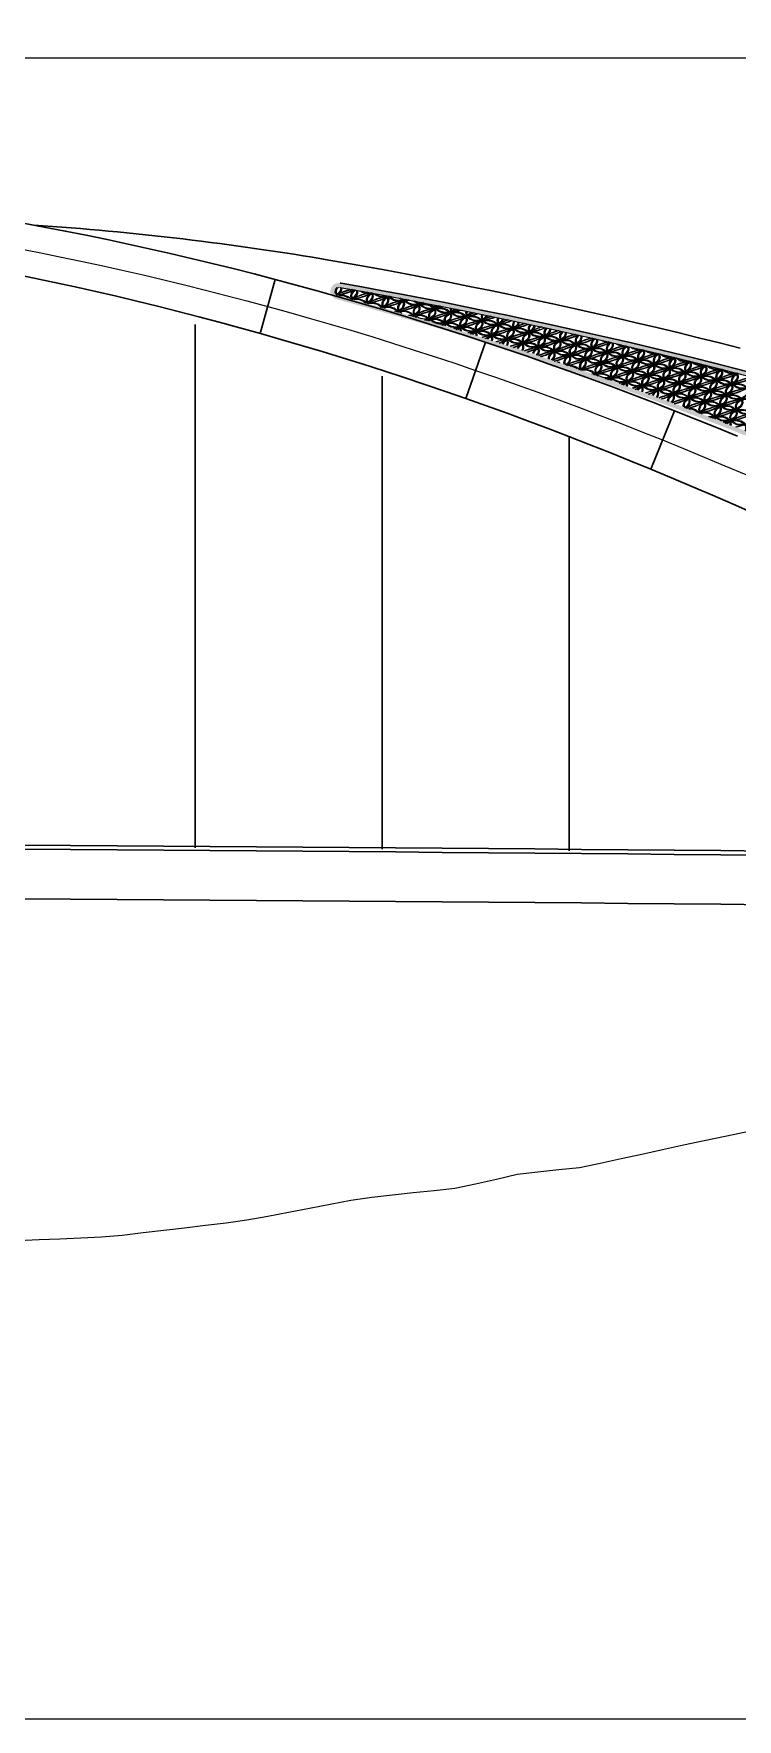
# Model space of a CAD drawing. Extents: x 1767995 to 4174245, y 542814 to 862564.
# Drawn here: x 4014073 to 4047925, y 542814 to 623919 of the extents above; entities that cross this region are included whole.
import ezdxf

# ---------------------------------------------------------------- set-up
doc = ezdxf.new("R2010")
doc.units = 0
doc.header["$LTSCALE"] = 3500
doc.layers.get('Defpoints').update_dxf_attribs({"color": 8})
for name, color, linetype, lineweight in [('1粗实线', 1, 'Continuous', 30), ('5文本', 7, 'Continuous', 15), ('文字', 7, 'Continuous', 15), ('标注', 3, 'Continuous', 18), ('桥 构造粗实', 1, 'Continuous', 30), ('细实线', 7, 'Continuous', 15)]:
    doc.layers.add(name, color=color, linetype=linetype, lineweight=lineweight)

# ---------------------------------------------------------------- blocks, each defined once
blk = doc.blocks.new('2121212')
at = {"color": 8}
for centre, major_axis, start_param, end_param in [((-58515, 27507), (550, 0), 2.556749, 3.335627), ((-58515, 27507), (500, 0), 2.413742, 3.584551), ((-59267, 27699), (-500, 0), 8.365681, 9.492222), ((-59267, 27699), (-550, 0), 8.388258, 9.462473), ((-57830, 26479), (-1697, 0), -1.321199, -0.835323), ((-57478, 25950), (2505, 0), 1.872097, 2.208061), ((-59553, 29065), (-2505, 0), 1.806196, 2.165188), ((-59200, 28536), (1697, 0), -1.433605, -0.894352), ((-57763, 27316), (550, 0), 2.283598, 3.542037), ((-58515, 27507), (500, 0), 5.091725, 6.522541), ((-57763, 27316), (500, 0), 2.212203, 3.64517), ((-58515, 27507), (550, 0), 5.184298, 6.474693), ((-58789, 26981), (-550, 0), 3.680039, 5.005497), ((-58789, 26981), (-500, 0), 3.822862, 4.862644), ((-58037, 26789), (550, 0), 0.480125, 1.912226), ((-57078, 26287), (1697, 0), 1.707987, 2.30627), ((-56726, 25758), (-2505, 0), -1.335396, -0.933532), ((-58449, 28344), (-1697, 0), 1.707987, 2.30627), ((-58801, 28873), (-2505, 0), 1.806196, 2.208061), ((-58037, 26789), (500, 0), 0.606292, 1.787845), ((-57490, 27842), (-550, 0), 7.101303, 8.096382), ((-57490, 27842), (-500, 0), 7.338022, 7.858496), ((-57012, 27124), (550, 0), 2.103013, 3.596227), ((-57763, 27316), (500, 0), 5.031651, 6.704781), ((-57763, 27316), (550, 0), 5.133431, 6.633643), ((-57012, 27124), (500, 0), 1.997828, 3.715038), ((-57285, 26598), (-550, 0), 3.551797, 5.10974), ((-56326, 26096), (1697, 0), 1.707987, 2.30627), ((-55974, 25567), (-2505, 0), -1.335396, -0.933532), ((-57697, 28153), (-1697, 0), 1.707987, 2.30627), ((-58049, 28682), (2505, 0), -1.335396, -0.933532), ((-57285, 26598), (-500, 0), 3.659125, 5.002412), ((-56738, 27650), (-550, 0), 6.864864, 8.326592), ((-56738, 27650), (-500, 0), 6.983993, 8.207582), ((-57012, 27124), (500, 0), 4.946498, 6.911777), ((-56260, 26933), (-550, 0), 5.035766, 6.81153), ((-57012, 27124), (550, 0), 5.065309, 6.806254), ((-56260, 26933), (-500, 0), 4.860646, 6.953593), ((-56533, 26406), (550, 0), 0.332044, 2.033426), ((-56533, 26406), (500, 0), 0.423875, 1.940594), ((-55575, 25904), (-1697, 0), -1.433605, -0.835323), ((-55222, 25375), (2505, 0), 1.806196, 2.208061), ((-56945, 27961), (1697, 0), -1.433605, -0.835323), ((-57297, 28490), (-2505, 0), 1.806196, 2.208061), ((-55986, 27459), (550, 0), 3.542762, 5.357469), ((-55986, 27459), (500, 0), 3.623376, 5.27745), ((-56260, 26933), (-500, 0), 7.975879, 10.32489), ((-56260, 26933), (-550, 0), 8.119895, 10.14977), ((-55508, 26741), (550, 0), 1.598598, 3.771159), ((-55508, 26741), (500, 0), 4.674996, 10.248643), ((-54823, 25713), (-1697, 0), -1.433605, -0.835323), ((-54471, 25184), (2505, 0), 1.806196, 2.208061), ((-56193, 27770), (-1697, 0), 1.707987, 2.30627), ((-56546, 28298), (-2505, 0), 1.806196, 2.208061), ((-55234, 27267), (-550, 0), 6.531644, 8.642942), ((-55234, 27267), (-500, 0), 6.589227, 8.585358), ((-54549, 26239), (1697, 0), 2.269243, 2.30627), ((-54197, 25710), (2505, 0), 2.181207, 2.208061), ((-56272, 28825), (2505, 0), -1.335396, -1.293598), ((-55920, 28296), (1697, 0), -1.433605, -1.361232), ((-55508, 26741), (550, 0), 4.868221, 7.292802), ((-54756, 26550), (-550, 0), 7.856171, 13.340006), ((-54756, 26550), (-500, 0), 3.141593, 9.424778), ((-54483, 27076), (-550, 0), 6.398712, 8.767277), ((-54483, 27076), (-500, 0), 6.439252, 8.726362), ((-53798, 26047), (-1697, 0), -0.920359, -0.835323), ((-53445, 25518), (-2505, 0), -0.995034, -0.933532), ((-55520, 28633), (2505, 0), -1.335396, -1.245182), ((-55168, 28104), (1697, 0), -1.433605, -1.283367), ((-53731, 26884), (-550, 0), 6.278325, 8.879342), ((-53731, 26884), (500, 0), 3.164223, 5.710198), ((-53046, 25856), (-1697, 0), -0.966659, -0.835323), ((-52693, 25327), (2505, 0), 2.113344, 2.208061), ((-54768, 28442), (-2505, 0), 1.806196, 1.938711), ((-54416, 27913), (-1697, 0), 1.707987, 1.923163), ((-55848, 25378), (1697, 0), 1.707987, 1.71295), ((-55496, 24849), (-2505, 0), -1.335396, -1.332502), ((-57219, 27435), (1697, 0), -0.838101, -0.835323), ((-57571, 27964), (-2505, 0), 2.206077, 2.208061), ((-55782, 26215), (550, 0), 0.248586, 2.106396), ((-55782, 26215), (500, 0), 0.326346, 2.028715), ((-55096, 25186), (-1697, 0), -1.433605, -1.38995), ((-54744, 24658), (-2505, 0), -1.335396, -1.309451), ((-56819, 27772), (-2505, 0), 2.189797, 2.208061), ((-56467, 27243), (1697, 0), -0.860939, -0.835323), ((-55030, 26023), (550, 0), 0.16044, 2.183555), ((-55030, 26023), (500, 0), 0.225325, 2.11945), ((-54071, 25521), (1697, 0), 1.707987, 2.30627), ((-53719, 24992), (-2505, 0), -1.335396, -0.933532), ((-55442, 27578), (-1697, 0), 1.707987, 2.30627), ((-55794, 28107), (-2505, 0), 1.806196, 2.208061), ((-54345, 24995), (-1697, 0), -1.433605, -1.349444), ((-53992, 24466), (2505, 0), 1.806196, 1.856993), ((-56067, 27581), (-2505, 0), 2.171515, 2.208061), ((-55715, 27052), (-1697, 0), 2.254973, 2.30627), ((-54278, 25832), (-550, 0), 3.2078, 5.406299), ((-54278, 25832), (-500, 0), 3.259495, 5.354604), ((-54005, 26358), (-550, 0), 3.141593, 9.424778), ((-54005, 26358), (-500, 0), 3.141593, 9.424778), ((-53319, 25329), (-1697, 0), -1.433605, -0.835323), ((-52967, 24801), (-2505, 0), -1.335396, -0.933532), ((-54690, 27387), (1697, 0), -1.433605, -0.835323), ((-55042, 27915), (2505, 0), -1.335396, -0.933532), ((-53593, 24803), (1697, 0), 1.707987, 1.835348), ((-53241, 24274), (2505, 0), 1.806196, 1.884338), ((-55316, 27389), (2505, 0), -0.9914, -0.933532), ((-54963, 26860), (1697, 0), -0.916708, -0.835323), ((-53526, 25640), (-550, 0), 9.390231, 11.779378), ((-53526, 25640), (-500, 0), 3.147155, 5.45572), ((-52568, 25138), (-1697, 0), -1.433605, -0.835323), ((-52215, 24609), (2505, 0), 1.806196, 2.208061), ((-53938, 27195), (1697, 0), -1.433605, -0.835323), ((-54290, 27724), (-2505, 0), 1.806196, 2.208061), ((-52979, 26693), (-550, 0), 6.167075, 8.982134), ((-52979, 26693), (500, 0), 3.041794, 5.82442), ((-52294, 25664), (1697, 0), 2.129639, 2.30627), ((-51942, 25135), (2505, 0), 2.081162, 2.208061), ((-54017, 28250), (-2505, 0), 1.806196, 1.975877), ((-53664, 27721), (-1697, 0), 1.707987, 1.978309), ((-51816, 24946), (1697, 0), 1.707987, 2.30627), ((-51464, 24418), (-2505, 0), -1.335396, -0.933532), ((-53186, 27004), (-1697, 0), 1.707987, 2.30627), ((-53539, 27532), (-2505, 0), 1.806196, 2.208061), ((-52227, 26501), (-550, 0), 6.063159, 9.07756), ((-52227, 26501), (-500, 0), 6.069468, 9.071673), ((-51542, 25473), (1697, 0), 2.085386, 2.30627), ((-51190, 24944), (-2505, 0), -1.091558, -0.933532), ((-53265, 28059), (2505, 0), -1.335396, -1.132471), ((-52913, 27530), (1697, 0), -1.433605, -1.114949), ((-51749, 25783), (-550, 0), 3.141593, 9.424778), ((-51749, 25783), (-500, 0), 3.141593, 9.424778), ((-51476, 26310), (550, 0), 2.825516, 6.024157), ((-51476, 26310), (500, 0), 2.822209, 6.027098), ((-50790, 25281), (1697, 0), 2.04222, 2.30627), ((-50438, 24752), (-2505, 0), -1.121571, -0.933532), ((-52513, 27867), (-2505, 0), 1.806196, 2.039014), ((-52161, 27338), (-1697, 0), 1.707987, 2.069497), ((-50724, 26118), (550, 0), 2.735352, 6.105894), ((-50724, 26118), (500, 0), 2.723507, 6.117608), ((-50039, 25090), (-1697, 0), -1.141387, -0.835323), ((-49686, 24561), (2505, 0), 1.991193, 2.208061), ((-51761, 27676), (2505, 0), -1.335396, -1.075621), ((-51409, 27147), (-1697, 0), 1.707987, 2.107763), ((-49972, 25927), (-550, 0), 5.791497, 9.324576), ((-49972, 25927), (-500, 0), 5.771406, 9.344784), ((-49287, 24898), (1697, 0), 1.959932, 2.30627), ((-48935, 24369), (-2505, 0), -1.177756, -0.933532), ((-51010, 27484), (2505, 0), -1.335396, -1.051277), ((-50657, 26955), (-1697, 0), 1.707987, 2.142072), ((-52841, 24612), (-1697, 0), -1.433605, -1.262517), ((-52489, 24083), (-2505, 0), -1.335396, -1.228888), ((-54564, 27198), (-2505, 0), 2.12687, 2.208061), ((-54212, 26669), (-1697, 0), 2.191832, 2.30627), ((-52775, 25449), (-550, 0), 9.285383, 11.873103), ((-52775, 25449), (500, 0), 6.172834, 8.702617), ((-52089, 24420), (-1697, 0), -1.433605, -1.21792), ((-51737, 23891), (2505, 0), 1.806196, 1.942085), ((-53812, 27006), (-2505, 0), 2.101501, 2.208061), ((-53460, 26477), (-1697, 0), 2.155697, 2.30627), ((-52023, 25257), (-550, 0), 9.176048, 11.971191), ((-52023, 25257), (-500, 0), 9.194261, 11.953555), ((-51064, 24755), (-1697, 0), -1.433605, -0.835323), ((-50712, 24226), (2505, 0), 1.806196, 2.208061), ((-52434, 26812), (1697, 0), -1.433605, -0.835323), ((-52787, 27341), (2505, 0), -1.335396, -0.933532), ((-51338, 24229), (1697, 0), 1.707987, 1.970637), ((-50985, 23700), (-2505, 0), -1.335396, -1.167893), ((-53060, 26815), (2505, 0), -1.068522, -0.933532), ((-52708, 26286), (-1697, 0), 2.115102, 2.30627), ((-51271, 25066), (550, 0), 5.917999, 8.9348), ((-51271, 25066), (500, 0), 5.924347, 8.927878), ((-50312, 24563), (-1697, 0), -1.433605, -0.835323), ((-49960, 24035), (2505, 0), 1.806196, 2.208061), ((-51683, 26620), (-1697, 0), 1.707987, 2.30627), ((-52035, 27149), (-2505, 0), 1.806196, 2.208061), ((-50586, 24037), (1697, 0), 1.707987, 2.01795), ((-50234, 23508), (-2505, 0), -1.335396, -1.13559), ((-52309, 26623), (2505, 0), -1.099552, -0.933532), ((-51956, 26094), (1697, 0), -1.071284, -0.835323), ((-50519, 24874), (550, 0), 5.793322, 9.048407), ((-50519, 24874), (500, 0), 5.787951, 9.053634), ((-49561, 24372), (1697, 0), 1.707987, 2.30627), ((-49208, 23843), (-2505, 0), -1.335396, -0.933532), ((-50931, 26429), (-1697, 0), 1.707987, 2.30627), ((-51283, 26958), (-2505, 0), 1.806196, 2.208061), ((-49494, 25209), (-550, 0), 3.141593, 9.424778), ((-49494, 25209), (-500, 0), 3.141593, 9.424778), ((-48809, 24180), (1697, 0), 1.707987, 2.30627), ((-48457, 23651), (-2505, 0), -1.335396, -0.933532), ((-50179, 26237), (-1697, 0), 1.707987, 2.30627), ((-50531, 26766), (2505, 0), -1.335396, -0.933532), ((-49220, 25735), (550, 0), 2.568809, 6.255835), ((-49220, 25735), (500, 0), 2.540631, 6.284407), ((-48535, 24707), (-1697, 0), -1.220079, -0.835323), ((-48183, 24178), (-2505, 0), -1.20331, -0.933532), ((-50258, 27292), (-2505, 0), 1.806196, 2.111901), ((-49906, 26764), (-1697, 0), 1.707987, 2.172433), ((-48742, 25017), (-550, 0), 3.141593, 9.424778), ((-48742, 25017), (-500, 0), 3.141593, 9.424778), ((-48057, 23989), (-1697, 0), -1.433605, -0.835323), ((-47705, 23460), (-2505, 0), -1.335396, -0.933532), ((-49427, 26046), (1697, 0), -1.433605, -0.835323), ((-49780, 26575), (2505, 0), -1.335396, -0.933532), ((-48469, 25544), (550, 0), 2.492601, 6.323851), ((-48469, 25544), (500, 0), 2.455867, 6.360055), ((-47783, 24515), (-1697, 0), -1.256938, -0.835323), ((-47431, 23986), (-2505, 0), -1.227392, -0.933532), ((-49506, 27101), (-2505, 0), 1.806196, 2.13112), ((-49154, 26572), (-1697, 0), 1.707987, 2.199272), ((-47991, 24826), (-550, 0), 3.141593, 9.424778), ((-47991, 24826), (-500, 0), 3.141593, 9.424778), ((-47717, 25352), (-550, 0), 5.563705, 9.527729), ((-47717, 25352), (500, 0), 2.37761, 6.43038), ((-47032, 24323), (1697, 0), 1.849522, 2.30627), ((-46679, 23795), (-2505, 0), -1.249907, -0.933532), ((-48754, 26909), (2505, 0), -1.335396, -0.993252), ((-48402, 26381), (-1697, 0), 1.707987, 2.223261), ((-46965, 25160), (-550, 0), 5.497349, 9.586055), ((-46965, 25160), (-500, 0), 5.445073, 9.6384), ((-46280, 24132), (1697, 0), 1.816308, 2.30627), ((-45928, 23603), (-2505, 0), -1.27076, -0.933532), ((-48003, 26718), (-2505, 0), 1.806196, 2.163689), ((-47650, 26189), (1697, 0), -1.433605, -0.896983), ((-46692, 25687), (550, 0), 4.304927, 4.496647), ((-46213, 24969), (550, 0), 2.293645, 6.498746), ((-46213, 24969), (500, 0), 2.233585, 6.559281), ((-45940, 25495), (-550, 0), 7.208068, 7.86949), ((-49834, 23846), (-1697, 0), -1.433605, -1.075813), ((-49482, 23317), (2505, 0), 1.806196, 2.038964), ((-51557, 26432), (-2505, 0), 2.008644, 2.208061), ((-51205, 25903), (-1697, 0), 2.021621, 2.30627), ((-49768, 24683), (550, 0), 5.661037, 9.169778), ((-49768, 24683), (500, 0), 5.64298, 9.188132), ((-49082, 23654), (-1697, 0), -1.433605, -1.025665), ((-48730, 23125), (2505, 0), 1.806196, 2.073852), ((-50805, 26240), (2505, 0), -1.169764, -0.933532), ((-50453, 25711), (-1697, 0), 1.967458, 2.30627), ((-49016, 24491), (-550, 0), 8.660458, 12.443021), ((-49016, 24491), (-500, 0), 8.627152, 12.476401), ((-48331, 23463), (1697, 0), 1.707987, 2.166502), ((-47978, 22934), (-2505, 0), -1.335396, -1.032257), ((-50053, 26048), (-2505, 0), 1.931615, 2.208061), ((-49701, 25520), (1697, 0), -1.234533, -0.835323), ((-48264, 24300), (550, 0), 5.357924, 9.450635), ((-48264, 24300), (500, 0), 5.305915, 9.502082), ((-47579, 23271), (-1697, 0), -1.433605, -0.923977), ((-47227, 22742), (-2505, 0), -1.335396, -0.996227), ((-49302, 25857), (-2505, 0), 1.888297, 2.208061), ((-48949, 25328), (-1697, 0), 1.840471, 2.30627), ((-47305, 23797), (1697, 0), 1.707987, 2.30627), ((-46953, 23268), (2505, 0), 1.806196, 2.208061), ((-48676, 25854), (-1697, 0), 1.707987, 2.30627), ((-49028, 26383), (-2505, 0), 1.806196, 2.208061), ((-47512, 24108), (-550, 0), 8.317059, 12.764652), ((-47512, 24108), (-500, 0), 8.238808, 12.843023), ((-47239, 24634), (-550, 0), 3.141593, 9.424778), ((-46554, 23606), (-1697, 0), -1.433605, -0.835323), ((-46201, 23077), (-2505, 0), -1.335396, -0.933532), ((-47924, 25663), (-1697, 0), 1.707987, 2.30627), ((-48276, 26192), (2505, 0), -1.335396, -0.933532), ((-46761, 23917), (-550, 0), 8.097082, 12.97647), ((-46487, 24443), (-550, 0), 3.141593, 9.424778), ((-46487, 24443), (-500, 0), 3.141593, 9.424778), ((-45802, 23414), (-1697, 0), -1.433605, -0.835323), ((-45450, 22885), (-2505, 0), -1.335396, -0.933532), ((-47172, 25471), (1697, 0), -1.433605, -0.835323), ((-47524, 26000), (-2505, 0), 1.806196, 2.208061), ((-45528, 23940), (-1697, 0), -1.356063, -0.835323), ((-45176, 23412), (2505, 0), 1.851844, 2.208061), ((-47251, 26526), (-2505, 0), 1.806196, 2.177271), ((-46899, 25998), (-1697, 0), 1.707987, 2.263486), ((-45050, 23223), (1697, 0), 1.707987, 2.30627), ((-44698, 22694), (2505, 0), 1.806196, 2.208061), ((-46420, 25280), (1697, 0), -1.433605, -0.835323), ((-46773, 25809), (-2505, 0), 1.806196, 2.208061), ((-45462, 24777), (-550, 0), 5.377566, 9.68939), ((-45462, 24777), (-500, 0), 5.30974, 9.757215), ((-44776, 23749), (1697, 0), 1.758202, 2.30627), ((-44424, 23220), (-2505, 0), -1.306164, -0.933532), ((-46499, 26335), (2505, 0), -1.335396, -0.952967), ((-46147, 25806), (-1697, 0), 1.707987, 2.279279), ((-45188, 25304), (550, 0), 3.944673, 4.839097), ((-44984, 24060), (-550, 0), 3.141593, 9.424778), ((-44984, 24060), (-500, 0), 3.141593, 9.424778), ((-45188, 25304), (500, 0), 4.263908, 4.519862), ((-44710, 24586), (550, 0), 2.185272, 6.59019), ((-44710, 24586), (500, 0), 2.109262, 6.665691), ((-44025, 23557), (1697, 0), 1.73367, 2.30627), ((-43672, 23029), (-2505, 0), -1.3206, -0.933532), ((-45747, 26143), (-2505, 0), 1.806196, 2.198323), ((-45395, 25614), (1697, 0), -1.433605, -0.84885), ((-44436, 25112), (550, 0), 3.856589, 4.916708), ((-44436, 25112), (500, 0), 4.065946, 4.707259), ((-43958, 24394), (550, 0), 2.140347, 6.627563), ((-43958, 24394), (500, 0), 2.057378, 6.710526), ((-43273, 23366), (-1697, 0), -1.429379, -0.835323), ((-42921, 22837), (-2505, 0), -1.332984, -0.933532), ((-44643, 25423), (1697, 0), -1.433605, -0.837512), ((-44996, 25952), (-2505, 0), 1.806196, 2.206486), ((-43685, 24921), (550, 0), 3.792937, 4.974678), ((-43685, 24921), (-500, 0), 7.10501, 7.945628), ((-43206, 24203), (550, 0), 2.101069, 6.659514), ((-43206, 24203), (500, 0), 2.011659, 6.749545), ((-42521, 23174), (-1697, 0), -1.433605, -0.835323), ((-42169, 22645), (2505, 0), 1.806196, 2.208061), ((-43892, 25231), (-1697, 0), 1.707987, 2.30627), ((-44244, 25760), (-2505, 0), 1.806196, 2.208061), ((-42933, 24729), (-550, 0), 6.884238, 8.160178), ((-42933, 24729), (-500, 0), 7.034698, 8.011164), ((-42455, 24011), (-550, 0), 5.209449, 9.825923), ((-42455, 24011), (-500, 0), 5.114361, 9.921011), ((-42181, 24538), (-550, 0), 6.844808, 8.190564), ((-48538, 23773), (-550, 0), 4.123518, 4.398609), ((-46827, 23079), (1697, 0), 1.707987, 2.270973), ((-46475, 22551), (2505, 0), 1.806196, 2.183062), ((-48550, 25665), (2505, 0), -1.301394, -0.933532), ((-48198, 25137), (-1697, 0), 1.764172, 2.30627), ((-47786, 23582), (550, 0), 0.5412, 1.689152), ((-47786, 23582), (500, 0), 0.723865, 1.505848), ((-46761, 23917), (-500, 0), 7.968735, 13.104817), ((-47034, 23390), (550, 0), 0.289587, 1.932055), ((-46075, 22888), (1697, 0), 1.707987, 2.30627), ((-45723, 22359), (-2505, 0), -1.335396, -0.933532), ((-47446, 24945), (-1697, 0), 1.707987, 2.30627), ((-47798, 25474), (2505, 0), -1.335396, -0.933532), ((-47034, 23390), (500, 0), 0.388616, 1.834131), ((-46349, 22362), (-1697, 0), -1.433605, -1.417969), ((-46009, 23725), (-550, 0), 7.767637, 13.291081), ((-45997, 21833), (-2505, 0), -1.335396, -1.326033), ((-48072, 24948), (-2505, 0), 2.201242, 2.208061), ((-47719, 24419), (-1697, 0), 2.296631, 2.30627), ((-46283, 23199), (-550, 0), 3.217392, 5.274955), ((-46283, 23199), (500, 0), 0.13719, 2.071972), ((-46009, 23725), (-500, 0), 3.141593, 9.424778), ((-45324, 22696), (-1697, 0), -1.433605, -0.835323), ((-44971, 22168), (-2505, 0), -1.335396, -0.933532), ((-46694, 24754), (1697, 0), -1.433605, -0.835323), ((-47046, 25282), (-2505, 0), 1.806196, 2.208061), ((-44572, 22505), (-1697, 0), -1.433605, -0.835323), ((-44220, 21976), (-2505, 0), -1.335396, -0.933532), ((-45942, 24562), (-1697, 0), 1.707987, 2.30627), ((-46295, 25091), (2505, 0), -1.335396, -0.933532), ((-44298, 23031), (1697, 0), 1.707987, 2.30627), ((-43946, 22502), (-2505, 0), -1.335396, -0.933532), ((-45669, 25088), (-1697, 0), 1.707987, 2.30627), ((-46021, 25617), (2505, 0), -1.335396, -0.933532), ((-44505, 23342), (-550, 0), 3.141593, 9.424778), ((-44505, 23342), (-500, 0), 3.141593, 9.424778), ((-44232, 23868), (-550, 0), 3.141593, 9.424778), ((-44232, 23868), (-500, 0), 3.141593, 9.424778), ((-43547, 22840), (1697, 0), 1.707987, 2.30627), ((-43194, 22311), (-2505, 0), -1.335396, -0.933532), ((-44917, 24897), (-1697, 0), 1.707987, 2.30627), ((-45269, 25426), (2505, 0), -1.335396, -0.933532), ((-43480, 23677), (-550, 0), 3.141593, 9.424778), ((-43480, 23677), (-500, 0), 3.141593, 9.424778), ((-42795, 22648), (-1697, 0), -1.433605, -0.835323), ((-42443, 22119), (2505, 0), 1.806196, 2.208061), ((-44165, 24705), (1697, 0), -1.433605, -0.835323), ((-44517, 25234), (-2505, 0), 1.806196, 2.208061), ((-42043, 22457), (1697, 0), 1.707987, 2.30627), ((-41691, 21928), (-2505, 0), -1.335396, -0.933532), ((-43413, 24514), (-1697, 0), 1.707987, 2.30627), ((-43766, 25042), (-2505, 0), 1.806196, 2.208061), ((-41769, 22983), (1697, 0), 1.707987, 2.30627), ((-41417, 22454), (2505, 0), 1.806196, 2.208061), ((-43140, 25040), (1697, 0), -1.433605, -0.835323), ((-43492, 25569), (2505, 0), -1.335396, -0.933532), ((-42181, 24538), (-500, 0), 6.982618, 8.052754), ((-41976, 23294), (-550, 0), 3.141593, 9.424778), ((-41976, 23294), (-500, 0), 3.141593, 9.424778), ((-41703, 23820), (-550, 0), 5.184059, 9.842218), ((-41703, 23820), (-500, 0), 5.083473, 9.941944), ((-41018, 22791), (1697, 0), 1.707987, 2.30627), ((-40665, 22262), (-2505, 0), -1.335396, -0.933532), ((-42388, 24848), (-1697, 0), 1.707987, 2.30627), ((-42740, 25377), (-2505, 0), 1.806196, 2.208061), ((-41429, 24346), (-550, 0), 6.815538, 8.210139), ((-41429, 24346), (500, 0), 3.80285, 4.938885), ((-40951, 23628), (-550, 0), 5.167467, 9.851739), ((-40951, 23628), (500, 0), 1.922708, 6.813197), ((-40266, 22600), (1697, 0), 1.707987, 2.30627), ((-39914, 22071), (-2505, 0), -1.335396, -0.933532), ((-41636, 24657), (-1697, 0), 1.707987, 2.30627), ((-41989, 25186), (-2505, 0), 1.806196, 2.208061), ((-40678, 24154), (-550, 0), 6.79787, 8.221233), ((-40678, 24154), (-500, 0), 6.922384, 8.096538), ((-40199, 23437), (-550, 0), 5.158003, 9.854238), ((-40199, 23437), (-500, 0), 5.05385, 9.959074), ((-39514, 22408), (1697, 0), 1.707987, 2.30627), ((-39162, 21879), (-2505, 0), -1.335396, -0.933532), ((-40885, 24465), (-1697, 0), 1.707987, 2.30627), ((-41237, 24994), (2505, 0), -1.335396, -0.933532), ((-39926, 23963), (550, 0), 3.646505, 5.08278), ((-39926, 23963), (500, 0), 3.769679, 4.960516), ((-39448, 23245), (550, 0), 2.014124, 6.706825), ((-39448, 23245), (500, 0), 1.910644, 6.810305), ((-45597, 22170), (1697, 0), 1.707987, 1.813106), ((-45245, 21641), (-2505, 0), -1.335396, -1.270593), ((-47320, 24756), (2505, 0), -0.982777, -0.933532), ((-46968, 24227), (-1697, 0), 2.236561, 2.30627), ((-45531, 23007), (-550, 0), 9.301547, 11.747007), ((-45531, 23007), (-500, 0), 9.338345, 11.709885), ((-44846, 21979), (1697, 0), 1.707987, 1.895666), ((-44493, 21450), (-2505, 0), -1.335396, -1.21701), ((-46568, 24565), (-2505, 0), 2.113988, 2.208061), ((-46216, 24036), (1697, 0), -0.968877, -0.835323), ((-44779, 22816), (550, 0), 5.967408, 8.787893), ((-44779, 22816), (500, 0), 5.984095, 8.771392), ((-43820, 22313), (1697, 0), 1.707987, 2.30627), ((-43468, 21785), (-2505, 0), -1.335396, -0.933532), ((-45191, 24370), (-1697, 0), 1.707987, 2.30627), ((-45543, 24899), (2505, 0), -1.335396, -0.933532), ((-44094, 21787), (-1697, 0), -1.433605, -1.167115), ((-43742, 21258), (-2505, 0), -1.335396, -1.164387), ((-45816, 24373), (2505, 0), -1.074949, -0.933532), ((-45464, 23844), (-1697, 0), 2.104759, 2.30627), ((-44027, 22624), (-550, 0), 8.916008, 12.112313), ((-44027, 22624), (-500, 0), 8.913944, 12.114997), ((-43068, 22122), (1697, 0), 1.707987, 2.30627), ((-42716, 21593), (-2505, 0), -1.335396, -0.933532), ((-44439, 24179), (1697, 0), -1.433605, -0.835323), ((-44791, 24708), (-2505, 0), 1.806196, 2.208061), ((-43342, 21596), (1697, 0), 1.707987, 2.051358), ((-42990, 21067), (-2505, 0), -1.335396, -1.111832), ((-45065, 24182), (2505, 0), -1.126497, -0.933532), ((-44712, 23653), (-1697, 0), 2.029991, 2.30627), ((-43275, 22433), (550, 0), 5.570918, 9.163661), ((-43275, 22433), (500, 0), 5.54806, 9.186056), ((-42317, 21930), (-1697, 0), -1.433605, -0.835323), ((-41964, 21401), (2505, 0), 1.806196, 2.208061), ((-43687, 23987), (-1697, 0), 1.707987, 2.30627), ((-44039, 24516), (-2505, 0), 1.806196, 2.208061), ((-42250, 22767), (-550, 0), 3.141593, 9.424778), ((-42250, 22767), (-500, 0), 3.141593, 9.424778), ((-41565, 21739), (1697, 0), 1.707987, 2.30627), ((-41213, 21210), (2505, 0), 1.806196, 2.208061), ((-42935, 23796), (-1697, 0), 1.707987, 2.30627), ((-43288, 24325), (-2505, 0), 1.806196, 2.208061), ((-41291, 22265), (1697, 0), 1.707987, 2.30627), ((-40939, 21736), (-2505, 0), -1.335396, -0.933532), ((-42662, 24322), (1697, 0), -1.433605, -0.835323), ((-43014, 24851), (2505, 0), -1.335396, -0.933532), ((-41498, 22576), (-550, 0), 3.141593, 9.424778), ((-41498, 22576), (-500, 0), 3.141593, 9.424778), ((-40813, 21547), (1697, 0), 1.707987, 2.30627), ((-40461, 21018), (-2505, 0), -1.335396, -0.933532), ((-42184, 23604), (1697, 0), -1.433605, -0.835323), ((-42536, 24133), (2505, 0), -1.335396, -0.933532), ((-41225, 23102), (-550, 0), 3.141593, 9.424778), ((-41225, 23102), (-500, 0), 3.141593, 9.424778), ((-40540, 22073), (-1697, 0), -1.433605, -0.835323), ((-40187, 21545), (-2505, 0), -1.335396, -0.933532), ((-41910, 24131), (1697, 0), -1.433605, -0.835323), ((-42262, 24659), (2505, 0), -1.335396, -0.933532), ((-40747, 22384), (-550, 0), 3.141593, 9.424778), ((-40747, 22384), (-500, 0), 3.141593, 9.424778), ((-40473, 22910), (-550, 0), 3.141593, 9.424778), ((-39788, 21882), (1697, 0), 1.707987, 2.30627), ((-39436, 21353), (-2505, 0), -1.335396, -0.933532), ((-41158, 23939), (-1697, 0), 1.707987, 2.30627), ((-41510, 24468), (-2505, 0), 1.806196, 2.208061), ((-39721, 22719), (-550, 0), 3.141593, 9.424778), ((-39036, 21690), (1697, 0), 1.707987, 2.30627), ((-38684, 21162), (-2505, 0), -1.335396, -0.933532), ((-40406, 23748), (-1697, 0), 1.707987, 2.30627), ((-40759, 24276), (2505, 0), -1.335396, -0.933532), ((-38762, 22217), (1697, 0), 1.707987, 2.30627), ((-38410, 21688), (-2505, 0), -1.335396, -0.933532), ((-40133, 24274), (-1697, 0), 1.707987, 2.30627), ((-40485, 24803), (2505, 0), -1.335396, -0.933532), ((-42590, 21404), (1697, 0), 1.707987, 2.125856), ((-42238, 20875), (-2505, 0), -1.335396, -1.060173), ((-44313, 23990), (-2505, 0), 1.960339, 2.208061), ((-43961, 23461), (1697, 0), -1.192519, -0.835323), ((-42524, 22241), (550, 0), 5.350398, 9.374382), ((-42524, 22241), (500, 0), 5.303089, 9.421726), ((-41839, 21213), (1697, 0), 1.707987, 2.199973), ((-41486, 20684), (-2505, 0), -1.335396, -1.008367), ((-43561, 23798), (-2505, 0), 1.901316, 2.208061), ((-43209, 23270), (1697, 0), -1.281797, -0.835323), ((-41772, 22050), (550, 0), 5.098066, 9.61827), ((-41772, 22050), (500, 0), 5.013599, 9.703713), ((-41087, 21021), (1697, 0), 1.707987, 2.273748), ((-40735, 20492), (2505, 0), 1.806196, 2.185141), ((-42809, 23607), (-2505, 0), 1.836613, 2.208061), ((-42457, 23078), (-1697, 0), 1.757867, 2.30627), ((-42046, 21523), (550, 0), 0.43593, 1.7133), ((-41020, 21858), (-550, 0), 7.900405, 13.085817), ((-41020, 21858), (-500, 0), 7.704296, 13.281926), ((-40335, 20829), (1697, 0), 1.707987, 2.30627), ((-39983, 20301), (2505, 0), 1.806196, 2.208061), ((-41705, 22887), (1697, 0), -1.433605, -0.835323), ((-42058, 23415), (2505, 0), -1.335396, -0.933532), ((-40061, 21356), (1697, 0), 1.707987, 2.30627), ((-39709, 20827), (-2505, 0), -1.335396, -0.933532), ((-41432, 23413), (-1697, 0), 1.707987, 2.30627), ((-41784, 23942), (-2505, 0), 1.806196, 2.208061), ((-40268, 21666), (-550, 0), 3.141593, 9.424778), ((-40268, 21666), (-500, 0), 3.141593, 9.424778), ((-39995, 22193), (-550, 0), 3.141593, 9.424778), ((-39310, 21164), (1697, 0), 1.707987, 2.30627), ((-38957, 20635), (-2505, 0), -1.335396, -0.933532), ((-40680, 23221), (-1697, 0), 1.707987, 2.30627), ((-41032, 23750), (2505, 0), -1.335396, -0.933532), ((-39243, 22001), (-550, 0), 3.141593, 9.424778), ((-39243, 22001), (-500, 0), 3.141593, 9.424778), ((-42046, 21523), (500, 0), 0.588446, 1.562495), ((-41294, 21332), (-550, 0), 3.26322, 5.156631), ((-41294, 21332), (-500, 0), 3.337271, 5.08258), ((-40609, 20303), (1697, 0), 1.707987, 1.785066), ((-40256, 19774), (-2505, 0), -1.335396, -1.287945), ((-42331, 22889), (2505, 0), -0.969882, -0.933532), ((-41979, 22360), (-1697, 0), 2.254633, 2.30627), ((-40542, 21140), (-550, 0), 9.283096, 11.693377), ((-40542, 21140), (-500, 0), 9.321937, 11.654222), ((-39583, 20638), (1697, 0), 1.707987, 2.30627), ((-39231, 20109), (-2505, 0), -1.335396, -0.933532), ((-40954, 22695), (-1697, 0), 1.707987, 2.30627), ((-41306, 23224), (-2505, 0), 1.806196, 2.208061), ((-39857, 20112), (1697, 0), 1.707987, 1.89023), ((-39505, 19583), (-2505, 0), -1.335396, -1.220045), ((-41580, 22698), (2505, 0), -1.026585, -0.933532), ((-41227, 22169), (1697, 0), -0.967898, -0.835323), ((-39790, 20949), (-550, 0), 9.03785, 11.929281), ((-39790, 20949), (-500, 0), 9.050898, 11.916446), ((-39517, 21475), (-550, 0), 3.141593, 9.424778), ((-38832, 20446), (1697, 0), 1.707987, 2.30627), ((-38479, 19918), (-2505, 0), -1.335396, -0.933532), ((-40202, 22504), (-1697, 0), 1.707987, 2.30627), ((-40554, 23032), (-2505, 0), 1.806196, 2.208061), ((-39105, 19920), (-1697, 0), -1.433605, -1.153402), ((-38753, 19391), (-2505, 0), -1.335396, -1.15453)]:
    blk.add_ellipse(centre, major_axis=major_axis, ratio=0.7, start_param=start_param, end_param=end_param, dxfattribs=at)
for centre, major_axis in [((-53253, 26167), (550, 0)), ((-53253, 26167), (500, 0)), ((-52501, 25975), (550, 0)), ((-52501, 25975), (500, 0)), ((-50998, 25592), (550, 0)), ((-50998, 25592), (500, 0)), ((-50246, 25400), (550, 0)), ((-50246, 25400), (500, 0)), ((-47239, 24634), (500, 0)), ((-45735, 24251), (550, 0)), ((-45735, 24251), (500, 0)), ((-45257, 23533), (550, 0)), ((-45257, 23533), (500, 0)), ((-43754, 23150), (550, 0)), ((-43754, 23150), (500, 0)), ((-42728, 23485), (550, 0)), ((-42728, 23485), (500, 0)), ((-43002, 22959), (550, 0)), ((-43002, 22959), (500, 0)), ((-40473, 22910), (500, 0)), ((-39721, 22719), (500, 0)), ((-39995, 22193), (500, 0)), ((-39517, 21475), (500, 0))]:
    blk.add_ellipse(centre, major_axis=major_axis, ratio=0.7, dxfattribs=at)
blk = doc.blocks.new('gdfgdfg')
at = {"layer": '细实线'}
for p, q in [((332782, 25790), (333782, 26002)), ((333782, 26002), (334782, 26213)), ((329782, 25130), (330782, 25349)), ((330782, 25349), (331782, 25575)), ((331782, 25575), (332782, 25790)), ((324782, 24282), (325782, 24389)), ((325782, 24389), (326782, 24496)), ((326782, 24496), (327782, 24700)), ((327782, 24700), (328782, 24915)), ((328782, 24915), (329782, 25130)), ((320782, 23494), (321782, 23699)), ((321782, 23699), (322782, 23930)), ((322782, 23930), (323782, 24162)), ((323782, 24162), (324782, 24282)), ((313782, 22534), (314782, 22726)), ((314782, 22726), (315782, 22910)), ((315782, 22910), (316782, 23066)), ((316782, 23066), (317782, 23173)), ((317782, 23173), (318782, 23280)), ((318782, 23280), (319782, 23387)), ((319782, 23387), (320782, 23494)), ((309782, 21829), (310782, 21972)), ((310782, 21972), (311782, 22152)), ((311782, 22152), (312782, 22343)), ((312782, 22343), (313782, 22534)), ((301782, 21063), (302782, 21107)), ((302782, 21107), (303782, 21151)), ((303782, 21151), (304782, 21229)), ((304782, 21229), (305782, 21355)), ((305782, 21355), (306782, 21473)), ((306782, 21473), (307782, 21592)), ((307782, 21592), (308782, 21710)), ((308782, 21710), (309782, 21829)), ((299782, 20970), (300782, 21019)), ((300782, 21019), (301782, 21063))]:
    blk.add_line(p, q, dxfattribs=at)

msp = doc.modelspace()

# ---------------------------------------------------------------- hatches: boundary and pattern name
h = msp.add_hatch(color=8)
h.paths.add_polyline_path([(4084757, 595589.6), (4083758.6, 595994.1), (4082760.3, 596394.4), (4081761.9, 596790.6), (4080763.6, 597182.7), (4079765.3, 597570.7), (4078766.9, 597954.6), (4077768.6, 598334.4), (4076770.3, 598710.1), (4075772, 599081.6), (4074773.7, 599449.1), (4073775.4, 599812.4), (4072777.1, 600171.7), (4071778.8, 600526.8), (4070780.6, 600877.8), (4069782.3, 601224.7), (4068784, 601567.5), (4067785.8, 601906.2), (4066787.5, 602240.8), (4065789.3, 602571.3), (4064791.1, 602897.7), (4063792.8, 603220), (4062794.6, 603538.1), (4061796.4, 603852.2), (4060798.2, 604162.1), (4059800, 604468), (4058801.8, 604769.7), (4057803.6, 605067.3), (4056805.4, 605360.9), (4055807.2, 605650.3), (4054809.1, 605935.6), (4053810.9, 606216.8), (4052812.7, 606493.9), (4051814.6, 606766.8), (4050816.4, 607035.7), (4049818.3, 607300.5), (4048820.1, 607561.2), (4047822, 607817.7), (4046823.9, 608070.2), (4045825.8, 608318.5), (4044827.6, 608562.8), (4043829.5, 608802.9), (4042831.4, 609038.9), (4041833.3, 609270.9), (4040835.2, 609498.7), (4039837.2, 609722.4), (4038839.1, 609942), (4037841, 610157.5), (4036842.9, 610368.9), (4035844.8, 610576.2), (4034846.8, 610779.3), (4033848.7, 610978.4), (4032850.7, 611173.4), (4031852.6, 611364.3), (4030854.6, 611551), (4029856.5, 611733.7), (4028858.5, 611912.2), (4028815.8, 611919.7, 0.9565873), (4028643.4, 611139.3), (4028945.6, 611058.3), (4029945.6, 610783.9), (4030945.6, 610503), (4031945.6, 610215.6), (4032945.6, 609921.7), (4033945.6, 609621.4), (4034945.6, 609314.5), (4035945.6, 609001.2), (4036945.6, 608681.3), (4037945.6, 608355), (4038945.6, 608022.2), (4039945.6, 607682.9), (4040945.6, 607337.2), (4041945.6, 606984.9), (4042945.6, 606626.2), (4043945.6, 606261), (4044945.6, 605889.3), (4045945.6, 605511.1), (4046945.6, 605126.4), (4047945.6, 604735.3), (4048945.6, 604337.7), (4049945.6, 603933.6), (4050945.6, 603523), (4051945.6, 603106), (4052945.6, 602682.5), (4053945.6, 602252.5), (4054945.6, 601816), (4055945.6, 601373.1), (4056945.6, 600923.6), (4057945.6, 600467.7), (4058945.6, 600005.4), (4059945.6, 599536.5), (4060945.6, 599061.2), (4061945.6, 598579.4), (4062945.6, 598091.2), (4063945.6, 597596.4), (4064945.6, 597095.2), (4065945.6, 596587.6), (4066945.6, 596073.4), (4067945.6, 595552.8), (4068945.6, 595025.7), (4069945.6, 594492.2), (4070945.6, 593952.1), (4071945.6, 593405.6), (4072945.6, 592852.7), (4073945.6, 592293.2), (4074945.6, 591727.4), (4075945.6, 591155), (4076945.6, 590576.2), (4077945.6, 589990.9), (4078945.6, 589399.1), (4079945.6, 588800.9), (4080945.6, 588196.2), (4081945.6, 587585), (4082945.6, 586967.4), (4083945.6, 586343.3), (4084945.6, 585712.7), (4085235, 585528.3), (4106012.6, 585163, 0.7232141), (4106263.2, 585880.3), (4105724.3, 586147.3), (4104725.8, 586638.1), (4103727.3, 587124.7), (4102728.8, 587607.2), (4101730.3, 588085.6), (4100731.8, 588559.9), (4099733.3, 589030.1), (4098734.8, 589496.1), (4097736.4, 589958.1), (4096737.9, 590416), (4095739.5, 590869.7), (4094741, 591319.3), (4093742.6, 591764.8), (4092744.2, 592206.3), (4091745.7, 592643.6), (4090747.3, 593076.8), (4089748.9, 593505.8), (4088750.5, 593930.8), (4087752.1, 594351.7), (4086753.8, 594768.4), (4085755.4, 595181.1)])
h.paths.add_polyline_path([(4084681.6, 595404.4), (4085679.3, 594996.1), (4086677, 594583.7), (4087674.8, 594167.3), (4088672.5, 593746.7), (4089670.3, 593322), (4090668, 592893.1), (4091665.8, 592460.2), (4092663.6, 592023.2), (4093661.4, 591582.1), (4094659.2, 591136.8), (4095657, 590687.5), (4096654.9, 590234), (4097652.7, 589776.4), (4098650.5, 589314.8), (4099648.4, 588849), (4100646.3, 588379.1), (4101644.1, 587905.1), (4102642, 587427), (4103639.9, 586944.8), (4104637.8, 586458.4), (4105635.8, 585968), (4106153.8, 585711.3, -0.692809), (4106016.1, 585363), (4085294.9, 585727.3), (4085052.6, 585881.7), (4084051.8, 586512.7), (4083051, 587137.3), (4082050.2, 587755.4), (4081049.4, 588367.1), (4080048.6, 588972.3), (4079047.8, 589571), (4078047, 590163.2), (4077046.2, 590749), (4076045.3, 591328.3), (4075044.5, 591901.2), (4074043.6, 592467.6), (4073042.8, 593027.5), (4072041.9, 593580.9), (4071041, 594127.9), (4070040.1, 594668.4), (4069039.3, 595202.4), (4068038.4, 595730), (4067037.5, 596251), (4066036.5, 596765.7), (4065035.6, 597273.8), (4064034.7, 597775.5), (4063033.8, 598270.7), (4062032.8, 598759.4), (4061031.9, 599241.6), (4060030.9, 599717.4), (4059030, 600186.7), (4058029, 600649.5), (4057028, 601105.8), (4056027, 601555.7), (4055026.1, 601999.1), (4054025.1, 602436), (4053024.1, 602866.4), (4052023, 603290.4), (4051022, 603707.8), (4050021, 604118.8), (4049020, 604523.3), (4048018.9, 604921.4), (4047017.9, 605312.9), (4046016.8, 605698), (4045015.8, 606076.5), (4044014.7, 606448.6), (4043013.6, 606814.2), (4042012.5, 607173.4), (4041011.5, 607526), (4040010.4, 607872.1), (4039009.3, 608211.8), (4038008.2, 608545), (4037007, 608871.6), (4036005.9, 609191.8), (4035004.8, 609505.5), (4034003.7, 609812.7), (4033002.5, 610113.4), (4032001.4, 610407.7), (4031000.2, 610695.4), (4029999.1, 610976.6), (4028997.9, 611251.4), (4028695.1, 611332.5, -0.9565873), (4028781.3, 611722.7), (4028823.7, 611715.3), (4029820.9, 611536.9), (4030818.2, 611354.4), (4031815.4, 611167.7), (4032812.7, 610977), (4033810, 610782.2), (4034807.3, 610583.3), (4035804.6, 610380.3), (4036801.9, 610173.1), (4037799.2, 609961.9), (4038796.5, 609746.6), (4039793.8, 609527.1), (4040791.1, 609303.6), (4041788.4, 609076), (4042785.8, 608844.2), (4043783.1, 608608.4), (4044780.5, 608368.4), (4045777.9, 608124.4), (4046775.2, 607876.2), (4047772.6, 607623.9), (4048770, 607367.6), (4049767.4, 607107.1), (4050764.8, 606842.5), (4051762.2, 606573.8), (4052759.6, 606301), (4053757, 606024.2), (4054754.5, 605743.2), (4055751.9, 605458.1), (4056749.3, 605168.9), (4057746.8, 604875.6), (4058744.3, 604578.2), (4059741.7, 604276.6), (4060739.2, 603971), (4061736.7, 603661.3), (4062734.2, 603347.5), (4063731.7, 603029.5), (4064729.3, 602707.5), (4065726.8, 602381.3), (4066724.3, 602051.1), (4067721.9, 601716.7), (4068719.4, 601378.3), (4069717, 601035.7), (4070714.6, 600689), (4071712.1, 600338.2), (4072709.7, 599983.4), (4073707.3, 599624.4), (4074704.9, 599261.3), (4075702.6, 598894.1), (4076700.2, 598522.7), (4077697.8, 598147.3), (4078695.5, 597767.8), (4079693.1, 597384.2), (4080690.8, 596996.4), (4081688.5, 596604.6), (4082686.2, 596208.6), (4083683.9, 595808.6)], flags=16)

# ---------------------------------------------------------------- linework, layer by layer
at = {"layer": '1粗实线'}
for points in [[(3883834, 584907.6, -0.0010736), (3910820.5, 585046.5), (3910835.1, 585046.6, -0.0032499), (4053829.4, 584546.1), (4053859.7, 584545.8, -0.0014157), (4087834, 584109.9, -0.0014134)], [(3883834, 584707.6, -0.0010736), (3910820.5, 584846.5), (3910835.1, 584846.6, -0.0032499), (4053829.4, 584346.1), (4053859.7, 584345.8, -0.0013324), (4085834, 583940.9, -0.0013324)], [(3883834, 582327.6, -0.0010736), (3910820.5, 582466.5), (3910835.1, 582466.6, -0.0032499), (4053829.4, 581966.1), (4053859.7, 581965.8, -0.0014157), (4087834, 581529.9)]]:
    msp.add_lwpolyline(points, format="xyb", dxfattribs=at)
at = {"layer": '5文本'}
msp.add_line((3692995, 622751.7, -0.3), (4174245, 622751.7, -0.3), dxfattribs=at)
at = {"layer": 'Defpoints', "elevation": -0.3}
msp.add_lwpolyline([(3692995, 862564.2), (4174245, 862564.2), (4174245, 542814.2), (3692995, 542814.2)], close=True, dxfattribs=at)
at = {"layer": '标注', "color": 8, "ltscale": 550}
msp.add_lwpolyline([(4013334, 613581.9), (4014334, 613387.2), (4015334, 613185.7), (4016334, 612977.4), (4017334, 612762.2), (4018334, 612540.2), (4019334, 612311.4), (4020334, 612075.7), (4021334, 611833.2), (4022334, 611583.9), (4023334, 611327.8), (4024334, 611064.8), (4025334, 610795), (4026334, 610518.4), (4027334, 610234.9), (4028334, 609944.6), (4029334, 609647.5), (4030334, 609343.5), (4031334, 609032.7), (4032334, 608715.1), (4033334, 608390.7), (4034334, 608059.4), (4035334, 607721.3), (4036334, 607376.3), (4037334, 607024.6), (4038334, 606666), (4039334, 606300.5), (4040334, 605928.3), (4041334, 605549.2), (4042334, 605163.3), (4043334, 604770.5), (4044334, 604370.9), (4045334, 603964.5), (4046334, 603551.3), (4047334, 603131.2), (4048334, 602704.3)], dxfattribs=at)
at = {"layer": '桥 构造粗实'}
for p, q in [((4025693.9, 612096.2), (4024974.1, 609493.9)), ((4021834, 609934), (4021834, 584743.3)), ((4035802.8, 609080.2), (4034865.3, 606362.4)), ((4035802.8, 609080.2), (4034865.3, 606362.4)), ((4030834, 607435.3), (4030834, 584675)), ((4044904.9, 605775.6), (4043763.1, 602966.3)), ((4039834, 604533.5), (4039834, 584599.3))]:
    msp.add_line(p, q, dxfattribs=at)
for points in [[(4013567.9, 614804.7), (4014577.6, 614617), (4015587.4, 614422.5), (4016597.3, 614221), (4017607.3, 614012.7), (4018617.4, 613797.4), (4019627.5, 613575.2), (4020637.7, 613346.2), (4021648, 613110.2), (4022658.3, 612867.3), (4023668.8, 612617.6), (4024679.2, 612360.9), (4025689.8, 612097.3), (4026700.4, 611826.8), (4027711.1, 611549.4), (4028721.8, 611265.1), (4029732.6, 610973.9), (4030743.5, 610675.8), (4031754.4, 610370.7), (4032765.4, 610058.8), (4033776.4, 609740), (4034787.5, 609414.3), (4035798.6, 609081.6), (4036809.8, 608742.1), (4037821, 608395.7), (4038832.2, 608042.3), (4039843.6, 607682.1), (4040854.9, 607314.9), (4041866.3, 606940.9), (4042877.7, 606559.9), (4043889.2, 606172), (4044900.7, 605777.3), (4045912.3, 605375.6), (4046923.9, 604967), (4047935.5, 604551.6)], [(4013100.1, 612359), (4014090.4, 612157.3), (4015080.5, 611948.9), (4016070.6, 611733.7), (4017060.7, 611511.7), (4018050.6, 611283), (4019040.5, 611047.5), (4020030.3, 610805.3), (4021020, 610556.3), (4022009.6, 610300.5), (4022999.2, 610038), (4023988.7, 609768.8), (4024978.2, 609492.7), (4025967.6, 609210), (4026956.9, 608920.4), (4027946.1, 608624.1), (4028935.4, 608321.1), (4029924.5, 608011.3), (4030913.6, 607694.7), (4031902.6, 607371.4), (4032891.6, 607041.3), (4033880.5, 606704.5), (4034869.4, 606360.9), (4035858.2, 606010.6), (4036847, 605653.5), (4037835.7, 605289.6), (4038824.4, 604919), (4039813.1, 604541.7), (4040801.7, 604157.5), (4041790.2, 603766.6), (4042778.7, 603369), (4043767.2, 602964.6), (4044755.7, 602553.4), (4045744.1, 602135.5), (4046732.5, 601710.8), (4047720.8, 601279.4), (4048709.1, 600841.2)], [(4028370.6, 613012.7), (4029032.6, 612896.9), (4030034.6, 612717.7), (4031036.5, 612534.3), (4032038.5, 612346.8), (4033040.4, 612155.2), (4034042.4, 611959.5), (4035044.3, 611759.6), (4036046.3, 611555.7), (4037048.2, 611347.6), (4038050.1, 611135.4), (4039052, 610919), (4040054, 610698.6), (4041055.9, 610474), (4042057.8, 610245.3), (4043059.7, 610012.5), (4044061.6, 609775.6), (4045063.5, 609534.6), (4046065.3, 609289.4), (4047067.2, 609040.1), (4048069.1, 608786.7)], [(4028815.8, 611919.7), (4028858.5, 611912.2), (4029856.5, 611733.7), (4030854.6, 611551), (4031852.6, 611364.3), (4032850.7, 611173.4), (4033848.7, 610978.4), (4034846.8, 610779.3), (4035844.8, 610576.2), (4036842.9, 610368.9), (4037841, 610157.5), (4038839.1, 609942), (4039837.2, 609722.4), (4040835.2, 609498.7), (4041833.3, 609270.9), (4042831.4, 609038.9), (4043829.5, 608802.9), (4044827.6, 608562.8), (4045825.8, 608318.5), (4046823.9, 608070.2), (4047822, 607817.7), (4048820.1, 607561.2)]]:
    msp.add_lwpolyline(points, dxfattribs=at)
at = {"layer": '桥 构造粗实', "color": 252, "lineweight": 15}
msp.add_lwpolyline([(4028781.3, 611722.7), (4028823.7, 611715.3), (4029820.9, 611536.9), (4030818.2, 611354.4), (4031815.4, 611167.7), (4032812.7, 610977), (4033810, 610782.2), (4034807.3, 610583.3), (4035804.6, 610380.3), (4036801.9, 610173.1), (4037799.2, 609961.9), (4038796.5, 609746.6), (4039793.8, 609527.1), (4040791.1, 609303.6), (4041788.4, 609076), (4042785.8, 608844.2), (4043783.1, 608608.4), (4044780.5, 608368.4), (4045777.9, 608124.4), (4046775.2, 607876.2), (4047772.6, 607623.9), (4048770, 607367.6)], dxfattribs=at)
at = {"layer": '桥 构造粗实'}
msp.add_arc((4004403, 472258.9), 142779.8, 80.336377, 86.116698, dxfattribs=at)

# ---------------------------------------------------------------- block references
msp.add_blockref('2121212', (4087632.7, 583985.6))
at = {"layer": '文字'}
msp.add_blockref('gdfgdfg', (3713552.5, 544874.9), dxfattribs=at)

doc.saveas('drawing.dxf')
